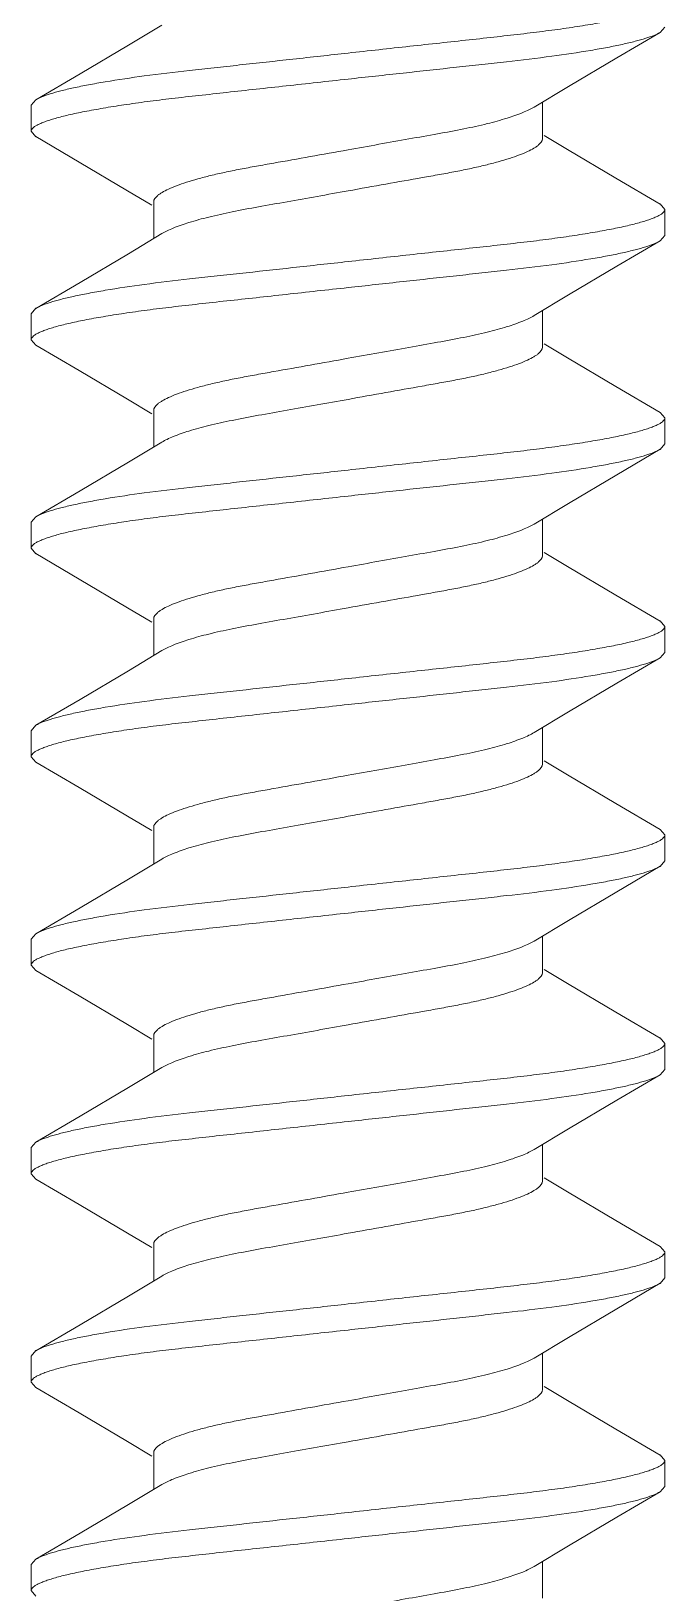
# Model space of a CAD drawing. Header units: inches. Extents: x 8 to 28, y 8.2 to 13.5.
# Drawn here: x 26.8236 to 27.0136, y 12.124 to 12.5922 of the extents above; entities that cross this region are included whole.
import ezdxf

# ---------------------------------------------------------------- set-up
doc = ezdxf.new("R2010")
doc.units = ezdxf.units.IN
doc.header["$MEASUREMENT"] = 0
doc.layers.get('0').update_dxf_attribs({"true_color": 0xc2ced6})
doc.layers.add('SHADE-BRACKET', color=7, linetype='Continuous', lineweight=30)
doc.layers.add('SHADE-BRACKET_SCREW', color=7, linetype='Continuous', lineweight=5)

# ---------------------------------------------------------------- blocks, each defined once
blk = doc.blocks.new('SCREW3-085603')
at = {"layer": 'SHADE-BRACKET_SCREW'}
for p, q in [((26.86279, 12.59398), (26.85274, 12.58796)), ((27.01358, 12.59342), (27.01215, 12.59178)), ((26.85274, 12.58796), (26.83823, 12.57936)), ((26.99917, 12.58419), (27.01215, 12.59182)), ((26.98467, 12.57559), (26.99917, 12.58419)), ((26.83823, 12.57936), (26.825, 12.57158)), ((26.97437, 12.56941), (26.98467, 12.57559)), ((26.82358, 12.56997), (26.825, 12.57161)), ((26.82358, 12.56217), (26.82358, 12.56997)), ((26.97686, 12.57091), (26.97686, 12.55992)), ((26.82358, 12.56217), (26.825, 12.56053)), ((26.825, 12.56057), (26.83798, 12.55294)), ((26.98442, 12.55671), (26.97744, 12.56089)), ((26.99893, 12.54811), (26.98442, 12.55671)), ((26.83798, 12.55294), (26.85249, 12.54434)), ((27.01215, 12.54033), (26.99893, 12.54811)), ((26.85249, 12.54434), (26.85972, 12.54)), ((26.8603, 12.54097), (26.8603, 12.52999)), ((27.01358, 12.53872), (27.01215, 12.54036)), ((27.01358, 12.53872), (27.01358, 12.53092)), ((26.86279, 12.53148), (26.85274, 12.52546)), ((26.99917, 12.52169), (27.01215, 12.52932)), ((27.01358, 12.53092), (27.01215, 12.52928)), ((26.85274, 12.52546), (26.83823, 12.51686)), ((26.98467, 12.51309), (26.99917, 12.52169)), ((26.83823, 12.51686), (26.825, 12.50908)), ((26.97437, 12.50691), (26.98467, 12.51309)), ((26.82358, 12.50747), (26.825, 12.50911)), ((26.97686, 12.50841), (26.97686, 12.49742)), ((26.82358, 12.49967), (26.82358, 12.50747)), ((26.82358, 12.49967), (26.825, 12.49803)), ((26.825, 12.49807), (26.83798, 12.49044)), ((26.98442, 12.49421), (26.97744, 12.49839)), ((26.99893, 12.48561), (26.98442, 12.49421)), ((26.83798, 12.49044), (26.85249, 12.48184)), ((27.01215, 12.47783), (26.99893, 12.48561)), ((26.85249, 12.48184), (26.85972, 12.4775)), ((26.8603, 12.47847), (26.8603, 12.46749)), ((27.01358, 12.47622), (27.01215, 12.47786)), ((27.01358, 12.47622), (27.01358, 12.46842)), ((26.86279, 12.46898), (26.85274, 12.46296)), ((26.99917, 12.45919), (27.01215, 12.46682)), ((27.01358, 12.46842), (27.01215, 12.46678)), ((26.85274, 12.46296), (26.83823, 12.45436)), ((26.98467, 12.45059), (26.99917, 12.45919)), ((26.83823, 12.45436), (26.825, 12.44658)), ((26.97437, 12.44441), (26.98467, 12.45059)), ((26.82358, 12.44497), (26.825, 12.44661)), ((26.82358, 12.43717), (26.82358, 12.44497)), ((26.97686, 12.44591), (26.97686, 12.43492)), ((26.82358, 12.43717), (26.825, 12.43553)), ((26.825, 12.43557), (26.83798, 12.42794)), ((26.98442, 12.43171), (26.97744, 12.43589)), ((26.99893, 12.42311), (26.98442, 12.43171)), ((26.83798, 12.42794), (26.85249, 12.41934)), ((26.85249, 12.41934), (26.85972, 12.415)), ((27.01215, 12.41533), (26.99893, 12.42311)), ((26.8603, 12.41597), (26.8603, 12.40499)), ((27.01358, 12.41372), (27.01215, 12.41536)), ((27.01358, 12.41372), (27.01358, 12.40592)), ((26.86279, 12.40648), (26.85274, 12.40046)), ((27.01358, 12.40592), (27.01215, 12.40428)), ((26.99917, 12.39669), (27.01215, 12.40432)), ((26.85274, 12.40046), (26.83823, 12.39186)), ((26.98467, 12.38809), (26.99917, 12.39669)), ((26.83823, 12.39186), (26.825, 12.38408)), ((26.97437, 12.38191), (26.98467, 12.38809)), ((26.82358, 12.38247), (26.825, 12.38411)), ((26.82358, 12.37467), (26.82358, 12.38247)), ((26.97686, 12.38341), (26.97686, 12.37242)), ((26.82358, 12.37467), (26.825, 12.37303)), ((26.825, 12.37307), (26.83798, 12.36544)), ((26.98442, 12.36921), (26.97744, 12.37339)), ((26.99893, 12.36061), (26.98442, 12.36921)), ((26.83798, 12.36544), (26.85249, 12.35684)), ((27.01215, 12.35283), (26.99893, 12.36061)), ((26.85249, 12.35684), (26.85972, 12.3525)), ((26.8603, 12.35347), (26.8603, 12.34249)), ((27.01358, 12.35122), (27.01215, 12.35286)), ((27.01358, 12.35122), (27.01358, 12.34342)), ((26.86279, 12.34398), (26.85274, 12.33796)), ((26.99917, 12.33419), (27.01215, 12.34182)), ((27.01358, 12.34342), (27.01215, 12.34178)), ((26.85274, 12.33796), (26.83823, 12.32936)), ((26.98467, 12.32559), (26.99917, 12.33419)), ((26.83823, 12.32936), (26.825, 12.32158)), ((26.82358, 12.31997), (26.825, 12.32161)), ((26.97437, 12.31941), (26.98467, 12.32559)), ((26.82358, 12.31217), (26.82358, 12.31997)), ((26.97686, 12.32091), (26.97686, 12.30992)), ((26.82358, 12.31217), (26.825, 12.31053)), ((26.825, 12.31057), (26.83798, 12.30294)), ((26.98442, 12.30671), (26.97744, 12.31089)), ((26.83798, 12.30294), (26.85249, 12.29434)), ((26.99893, 12.29811), (26.98442, 12.30671)), ((27.01215, 12.29033), (26.99893, 12.29811)), ((26.85249, 12.29434), (26.85972, 12.29)), ((26.8603, 12.29097), (26.8603, 12.27999)), ((27.01358, 12.28872), (27.01215, 12.29036)), ((27.01358, 12.28872), (27.01358, 12.28092)), ((26.86279, 12.28148), (26.85274, 12.27546)), ((26.99917, 12.27169), (27.01215, 12.27932)), ((27.01358, 12.28092), (27.01215, 12.27928)), ((26.85274, 12.27546), (26.83823, 12.26686)), ((26.98467, 12.26309), (26.99917, 12.27169)), ((26.83823, 12.26686), (26.825, 12.25908)), ((26.97437, 12.25691), (26.98467, 12.26309)), ((26.82358, 12.25747), (26.825, 12.25911)), ((26.82358, 12.24967), (26.82358, 12.25747)), ((26.97686, 12.25841), (26.97686, 12.24742)), ((26.82358, 12.24967), (26.825, 12.24803)), ((26.825, 12.24807), (26.83798, 12.24044)), ((26.98442, 12.24421), (26.97744, 12.24839)), ((26.99893, 12.23561), (26.98442, 12.24421)), ((26.83798, 12.24044), (26.85249, 12.23184)), ((27.01215, 12.22783), (26.99893, 12.23561)), ((26.85249, 12.23184), (26.85972, 12.2275)), ((26.8603, 12.22847), (26.8603, 12.21749)), ((27.01358, 12.22622), (27.01215, 12.22786)), ((27.01358, 12.22622), (27.01358, 12.21842)), ((26.86279, 12.21898), (26.85274, 12.21296)), ((27.01358, 12.21842), (27.01215, 12.21678)), ((26.99917, 12.20919), (27.01215, 12.21682)), ((26.85274, 12.21296), (26.83823, 12.20436)), ((26.98467, 12.20059), (26.99917, 12.20919)), ((26.83823, 12.20436), (26.825, 12.19658)), ((26.97437, 12.19441), (26.98467, 12.20059)), ((26.82358, 12.19497), (26.825, 12.19661)), ((26.82358, 12.18717), (26.82358, 12.19497)), ((26.97686, 12.19591), (26.97686, 12.18492)), ((26.82358, 12.18717), (26.825, 12.18553)), ((26.825, 12.18557), (26.83798, 12.17794)), ((26.98442, 12.18171), (26.97744, 12.18589)), ((26.99893, 12.17311), (26.98442, 12.18171)), ((26.83798, 12.17794), (26.85249, 12.16934)), ((27.01215, 12.16533), (26.99893, 12.17311)), ((26.85249, 12.16934), (26.85972, 12.165)), ((26.8603, 12.16597), (26.8603, 12.15499)), ((27.01358, 12.16372), (27.01215, 12.16536)), ((27.01358, 12.16372), (27.01358, 12.15592)), ((26.86279, 12.15648), (26.85274, 12.15046)), ((26.99917, 12.14669), (27.01215, 12.15432)), ((27.01358, 12.15592), (27.01215, 12.15428)), ((26.85274, 12.15046), (26.83823, 12.14186)), ((26.98467, 12.13809), (26.99917, 12.14669)), ((26.83823, 12.14186), (26.825, 12.13408)), ((26.82358, 12.13247), (26.825, 12.13411)), ((26.97437, 12.13191), (26.98467, 12.13809)), ((26.82358, 12.12467), (26.82358, 12.13247)), ((26.97686, 12.13341), (26.97686, 12.12242)), ((26.82358, 12.12467), (26.825, 12.12303))]:
    blk.add_line(p, q, dxfattribs=at)
for points, knots in [([(26.91858, 12.5856), (26.92475, 12.58628), (26.93394, 12.58729), (26.94606, 12.58861), (26.95481, 12.58956), (26.96322, 12.59048), (26.97119, 12.59138), (26.97866, 12.5923), (26.98555, 12.59326), (26.99179, 12.59426), (26.99733, 12.59526), (27.00211, 12.59627), (27.00559, 12.59714), (27.00796, 12.59785), (27.00942, 12.59834), (27.01067, 12.59883), (27.0117, 12.59932), (27.01251, 12.59979), (27.0131, 12.60026), (27.01348, 12.60072), (27.01358, 12.60107), (27.01358, 12.60122)], [0, 0, 0, 0, 0.191926, 0.285647, 0.376594, 0.463938, 0.546872, 0.624622, 0.69646, 0.761742, 0.819858, 0.870312, 0.912669, 0.930712, 0.946635, 0.960426, 0.972091, 0.981675, 0.989299, 0.995219, 1, 1, 1, 1]), ([(27.01215, 12.59179), (27.01158, 12.59145), (27.01017, 12.5908), (27.00768, 12.58994), (27.00451, 12.58905), (27.0007, 12.58816), (26.99625, 12.58726), (26.9892, 12.58601), (26.97909, 12.58451), (26.96819, 12.58324), (26.95865, 12.58219), (26.94831, 12.58105), (26.93491, 12.57959), (26.92408, 12.5784), (26.91858, 12.5778)], [0, 0, 0, 0, 0.020948, 0.048787, 0.083488, 0.124911, 0.172786, 0.226791, 0.351632, 0.495834, 0.573894, 0.655173, 0.824996, 1, 1, 1, 1]), ([(26.825, 12.57161), (26.82557, 12.57195), (26.82698, 12.57259), (26.82948, 12.57346), (26.83264, 12.57434), (26.83646, 12.57524), (26.8409, 12.57613), (26.84796, 12.57739), (26.85807, 12.57888), (26.86897, 12.58016), (26.87851, 12.5812), (26.88885, 12.58234), (26.90224, 12.5838), (26.91308, 12.58499), (26.91858, 12.5856)], [0, 0, 0, 0, 0.020948, 0.048787, 0.083489, 0.124912, 0.172787, 0.226792, 0.351633, 0.495836, 0.573896, 0.655173, 0.824996, 1, 1, 1, 1]), ([(26.91858, 12.5778), (26.9124, 12.57712), (26.90321, 12.57611), (26.8911, 12.57479), (26.88234, 12.57383), (26.87394, 12.5729), (26.86596, 12.57201), (26.85849, 12.5711), (26.8516, 12.57013), (26.84536, 12.56914), (26.83983, 12.56813), (26.83505, 12.56713), (26.83156, 12.56626), (26.8292, 12.56555), (26.82773, 12.56505), (26.82649, 12.56456), (26.82546, 12.56408), (26.82465, 12.56361), (26.82406, 12.56314), (26.82368, 12.56267), (26.82358, 12.56233), (26.82358, 12.56217)], [0, 0, 0, 0, 0.191926, 0.285649, 0.376598, 0.463942, 0.546875, 0.624623, 0.696462, 0.761746, 0.819863, 0.870316, 0.912672, 0.930715, 0.946638, 0.960429, 0.972093, 0.981677, 0.9893, 0.99522, 1, 1, 1, 1]), ([(26.91858, 12.5566), (26.92166, 12.55715), (26.92776, 12.55824), (26.93671, 12.55984), (26.94522, 12.56136), (26.95307, 12.56278), (26.96002, 12.56432), (26.96592, 12.56592), (26.97009, 12.56734), (26.97276, 12.56851), (26.97388, 12.5691), (26.97437, 12.56939)], [0, 0, 0, 0, 0.163751, 0.323578, 0.475301, 0.615268, 0.740207, 0.847348, 0.934421, 0.969943, 1, 1, 1, 1]), ([(26.97686, 12.55992), (26.97686, 12.5592), (26.97609, 12.55831), (26.97509, 12.55754), (26.97399, 12.55684), (26.97229, 12.55598), (26.96984, 12.55497), (26.96691, 12.55397), (26.96351, 12.55296), (26.95968, 12.55197), (26.95545, 12.551), (26.95086, 12.55008), (26.94596, 12.54918), (26.93895, 12.54793), (26.92979, 12.54631), (26.92236, 12.54498), (26.91858, 12.5443)], [0, 0, 0, 0, 0.035498, 0.048473, 0.063325, 0.098788, 0.141982, 0.192728, 0.250682, 0.315413, 0.386372, 0.462975, 0.54456, 0.630399, 0.811708, 1, 1, 1, 1]), ([(26.8603, 12.54097), (26.8603, 12.5417), (26.86106, 12.54258), (26.86207, 12.54335), (26.86316, 12.54406), (26.86487, 12.54492), (26.86732, 12.54592), (26.87025, 12.54693), (26.87365, 12.54793), (26.87748, 12.54893), (26.8817, 12.54989), (26.88629, 12.55081), (26.89119, 12.55171), (26.89821, 12.55296), (26.90736, 12.55459), (26.91479, 12.55592), (26.91858, 12.5566)], [0, 0, 0, 0, 0.0355, 0.048476, 0.063327, 0.09879, 0.141984, 0.19273, 0.250683, 0.315414, 0.386374, 0.462977, 0.544561, 0.6304, 0.811708, 1, 1, 1, 1]), ([(26.86279, 12.53149), (26.86328, 12.53179), (26.86439, 12.53237), (26.86707, 12.53355), (26.87124, 12.53498), (26.87713, 12.53657), (26.88409, 12.5381), (26.89193, 12.53956), (26.90044, 12.54106), (26.9094, 12.54265), (26.91549, 12.54374), (26.91858, 12.5443)], [0, 0, 0, 0, 0.030085, 0.065638, 0.152728, 0.259843, 0.384768, 0.524736, 0.676447, 0.836264, 1, 1, 1, 1]), ([(26.91858, 12.5231), (26.92475, 12.52378), (26.93394, 12.52479), (26.94606, 12.52611), (26.95481, 12.52706), (26.96322, 12.52798), (26.97119, 12.52888), (26.97866, 12.5298), (26.98555, 12.53076), (26.99179, 12.53176), (26.99733, 12.53276), (27.00211, 12.53377), (27.00559, 12.53464), (27.00796, 12.53535), (27.00942, 12.53584), (27.01067, 12.53633), (27.0117, 12.53682), (27.01251, 12.53729), (27.0131, 12.53776), (27.01348, 12.53822), (27.01358, 12.53857), (27.01358, 12.53872)], [0, 0, 0, 0, 0.191926, 0.285647, 0.376594, 0.463938, 0.546872, 0.624622, 0.69646, 0.761742, 0.819858, 0.870312, 0.912669, 0.930712, 0.946635, 0.960426, 0.972091, 0.981675, 0.989299, 0.995219, 1, 1, 1, 1]), ([(27.01215, 12.52929), (27.01158, 12.52895), (27.01017, 12.5283), (27.00768, 12.52744), (27.00451, 12.52655), (27.0007, 12.52566), (26.99625, 12.52476), (26.9892, 12.52351), (26.97909, 12.52201), (26.96819, 12.52074), (26.95865, 12.51969), (26.94831, 12.51855), (26.93491, 12.51709), (26.92408, 12.5159), (26.91858, 12.5153)], [0, 0, 0, 0, 0.020948, 0.048787, 0.083488, 0.124911, 0.172786, 0.226791, 0.351632, 0.495834, 0.573894, 0.655173, 0.824996, 1, 1, 1, 1]), ([(26.825, 12.50911), (26.82557, 12.50945), (26.82698, 12.51009), (26.82948, 12.51096), (26.83264, 12.51184), (26.83646, 12.51274), (26.8409, 12.51363), (26.84796, 12.51489), (26.85807, 12.51638), (26.86897, 12.51766), (26.87851, 12.5187), (26.88885, 12.51984), (26.90224, 12.5213), (26.91308, 12.52249), (26.91858, 12.5231)], [0, 0, 0, 0, 0.020948, 0.048787, 0.083489, 0.124912, 0.172787, 0.226792, 0.351633, 0.495836, 0.573896, 0.655173, 0.824996, 1, 1, 1, 1]), ([(26.91858, 12.5153), (26.9124, 12.51462), (26.90321, 12.51361), (26.8911, 12.51229), (26.88234, 12.51133), (26.87394, 12.5104), (26.86596, 12.50951), (26.85849, 12.5086), (26.8516, 12.50763), (26.84536, 12.50664), (26.83983, 12.50563), (26.83505, 12.50463), (26.83156, 12.50376), (26.8292, 12.50305), (26.82773, 12.50255), (26.82649, 12.50206), (26.82546, 12.50158), (26.82465, 12.50111), (26.82406, 12.50064), (26.82368, 12.50017), (26.82358, 12.49983), (26.82358, 12.49967)], [0, 0, 0, 0, 0.191926, 0.285649, 0.376598, 0.463942, 0.546875, 0.624623, 0.696462, 0.761746, 0.819863, 0.870316, 0.912672, 0.930715, 0.946638, 0.960429, 0.972093, 0.981677, 0.9893, 0.99522, 1, 1, 1, 1]), ([(26.91858, 12.4941), (26.92166, 12.49465), (26.92776, 12.49574), (26.93671, 12.49734), (26.94522, 12.49886), (26.95307, 12.50028), (26.96002, 12.50182), (26.96592, 12.50342), (26.97009, 12.50484), (26.97276, 12.50601), (26.97388, 12.5066), (26.97437, 12.50689)], [0, 0, 0, 0, 0.163751, 0.323578, 0.475301, 0.615268, 0.740207, 0.847348, 0.934421, 0.969943, 1, 1, 1, 1]), ([(26.97686, 12.49742), (26.97686, 12.4967), (26.97609, 12.49581), (26.97509, 12.49504), (26.97399, 12.49434), (26.97229, 12.49348), (26.96984, 12.49247), (26.96691, 12.49147), (26.96351, 12.49046), (26.95968, 12.48947), (26.95545, 12.4885), (26.95086, 12.48758), (26.94596, 12.48668), (26.93895, 12.48543), (26.92979, 12.48381), (26.92236, 12.48248), (26.91858, 12.4818)], [0, 0, 0, 0, 0.035498, 0.048473, 0.063325, 0.098788, 0.141982, 0.192728, 0.250682, 0.315413, 0.386372, 0.462975, 0.54456, 0.630399, 0.811708, 1, 1, 1, 1]), ([(26.8603, 12.47847), (26.8603, 12.4792), (26.86106, 12.48008), (26.86207, 12.48085), (26.86316, 12.48156), (26.86487, 12.48242), (26.86732, 12.48342), (26.87025, 12.48443), (26.87365, 12.48543), (26.87748, 12.48643), (26.8817, 12.48739), (26.88629, 12.48831), (26.89119, 12.48921), (26.89821, 12.49046), (26.90736, 12.49209), (26.91479, 12.49342), (26.91858, 12.4941)], [0, 0, 0, 0, 0.0355, 0.048476, 0.063327, 0.09879, 0.141984, 0.19273, 0.250683, 0.315414, 0.386374, 0.462977, 0.544561, 0.6304, 0.811708, 1, 1, 1, 1]), ([(26.86279, 12.46899), (26.86328, 12.46929), (26.86439, 12.46987), (26.86707, 12.47105), (26.87124, 12.47248), (26.87713, 12.47407), (26.88409, 12.4756), (26.89193, 12.47706), (26.90044, 12.47856), (26.9094, 12.48015), (26.91549, 12.48124), (26.91858, 12.4818)], [0, 0, 0, 0, 0.030085, 0.065638, 0.152728, 0.259843, 0.384768, 0.524736, 0.676447, 0.836264, 1, 1, 1, 1]), ([(26.91858, 12.4606), (26.92475, 12.46128), (26.93394, 12.46229), (26.94606, 12.46361), (26.95481, 12.46456), (26.96322, 12.46548), (26.97119, 12.46638), (26.97866, 12.4673), (26.98555, 12.46826), (26.99179, 12.46926), (26.99733, 12.47026), (27.00211, 12.47127), (27.00559, 12.47214), (27.00796, 12.47285), (27.00942, 12.47334), (27.01067, 12.47383), (27.0117, 12.47432), (27.01251, 12.47479), (27.0131, 12.47526), (27.01348, 12.47572), (27.01358, 12.47607), (27.01358, 12.47622)], [0, 0, 0, 0, 0.191926, 0.285647, 0.376594, 0.463938, 0.546872, 0.624622, 0.69646, 0.761742, 0.819858, 0.870312, 0.912669, 0.930712, 0.946635, 0.960426, 0.972091, 0.981675, 0.989299, 0.995219, 1, 1, 1, 1]), ([(27.01215, 12.46679), (27.01158, 12.46645), (27.01017, 12.4658), (27.00768, 12.46494), (27.00451, 12.46405), (27.0007, 12.46316), (26.99625, 12.46226), (26.9892, 12.46101), (26.97909, 12.45951), (26.96819, 12.45824), (26.95865, 12.45719), (26.94831, 12.45605), (26.93491, 12.45459), (26.92408, 12.4534), (26.91858, 12.4528)], [0, 0, 0, 0, 0.020948, 0.048787, 0.083488, 0.124911, 0.172786, 0.226791, 0.351632, 0.495834, 0.573894, 0.655173, 0.824996, 1, 1, 1, 1]), ([(26.825, 12.44661), (26.82557, 12.44695), (26.82698, 12.44759), (26.82948, 12.44846), (26.83264, 12.44934), (26.83646, 12.45024), (26.8409, 12.45113), (26.84796, 12.45239), (26.85807, 12.45388), (26.86897, 12.45516), (26.87851, 12.4562), (26.88885, 12.45734), (26.90224, 12.4588), (26.91308, 12.45999), (26.91858, 12.4606)], [0, 0, 0, 0, 0.020948, 0.048787, 0.083489, 0.124912, 0.172787, 0.226792, 0.351633, 0.495836, 0.573896, 0.655173, 0.824996, 1, 1, 1, 1]), ([(26.91858, 12.4528), (26.9124, 12.45212), (26.90321, 12.45111), (26.8911, 12.44979), (26.88234, 12.44883), (26.87394, 12.4479), (26.86596, 12.44701), (26.85849, 12.4461), (26.8516, 12.44513), (26.84536, 12.44414), (26.83983, 12.44313), (26.83505, 12.44213), (26.83156, 12.44126), (26.8292, 12.44055), (26.82773, 12.44005), (26.82649, 12.43956), (26.82546, 12.43908), (26.82465, 12.43861), (26.82406, 12.43814), (26.82368, 12.43767), (26.82358, 12.43733), (26.82358, 12.43717)], [0, 0, 0, 0, 0.191926, 0.285649, 0.376598, 0.463942, 0.546875, 0.624623, 0.696462, 0.761746, 0.819863, 0.870316, 0.912672, 0.930715, 0.946638, 0.960429, 0.972093, 0.981677, 0.9893, 0.99522, 1, 1, 1, 1]), ([(26.91858, 12.4316), (26.92166, 12.43215), (26.92776, 12.43324), (26.93671, 12.43484), (26.94522, 12.43636), (26.95307, 12.43778), (26.96002, 12.43932), (26.96592, 12.44092), (26.97009, 12.44234), (26.97276, 12.44351), (26.97388, 12.4441), (26.97437, 12.44439)], [0, 0, 0, 0, 0.163751, 0.323578, 0.475301, 0.615268, 0.740207, 0.847348, 0.934421, 0.969943, 1, 1, 1, 1]), ([(26.97686, 12.43492), (26.97686, 12.4342), (26.97609, 12.43331), (26.97509, 12.43254), (26.97399, 12.43184), (26.97229, 12.43098), (26.96984, 12.42997), (26.96691, 12.42897), (26.96351, 12.42796), (26.95968, 12.42697), (26.95545, 12.426), (26.95086, 12.42508), (26.94596, 12.42418), (26.93895, 12.42293), (26.92979, 12.42131), (26.92236, 12.41998), (26.91858, 12.4193)], [0, 0, 0, 0, 0.035498, 0.048473, 0.063325, 0.098788, 0.141982, 0.192728, 0.250682, 0.315413, 0.386372, 0.462975, 0.54456, 0.630399, 0.811708, 1, 1, 1, 1]), ([(26.8603, 12.41597), (26.8603, 12.4167), (26.86106, 12.41758), (26.86207, 12.41835), (26.86316, 12.41906), (26.86487, 12.41992), (26.86732, 12.42092), (26.87025, 12.42193), (26.87365, 12.42293), (26.87748, 12.42393), (26.8817, 12.42489), (26.88629, 12.42581), (26.89119, 12.42671), (26.89821, 12.42796), (26.90736, 12.42959), (26.91479, 12.43092), (26.91858, 12.4316)], [0, 0, 0, 0, 0.0355, 0.048476, 0.063327, 0.09879, 0.141984, 0.19273, 0.250683, 0.315414, 0.386374, 0.462977, 0.544561, 0.6304, 0.811708, 1, 1, 1, 1]), ([(26.86279, 12.40649), (26.86328, 12.40679), (26.86439, 12.40737), (26.86707, 12.40855), (26.87124, 12.40998), (26.87713, 12.41157), (26.88409, 12.4131), (26.89193, 12.41456), (26.90044, 12.41606), (26.9094, 12.41765), (26.91549, 12.41874), (26.91858, 12.4193)], [0, 0, 0, 0, 0.030085, 0.065638, 0.152728, 0.259843, 0.384768, 0.524736, 0.676447, 0.836264, 1, 1, 1, 1]), ([(26.91858, 12.3981), (26.92475, 12.39878), (26.93394, 12.39979), (26.94606, 12.40111), (26.95481, 12.40206), (26.96322, 12.40298), (26.97119, 12.40388), (26.97866, 12.4048), (26.98555, 12.40576), (26.99179, 12.40676), (26.99733, 12.40776), (27.00211, 12.40877), (27.00559, 12.40964), (27.00796, 12.41035), (27.00942, 12.41084), (27.01067, 12.41133), (27.0117, 12.41182), (27.01251, 12.41229), (27.0131, 12.41276), (27.01348, 12.41322), (27.01358, 12.41357), (27.01358, 12.41372)], [0, 0, 0, 0, 0.191926, 0.285647, 0.376594, 0.463938, 0.546872, 0.624622, 0.69646, 0.761742, 0.819858, 0.870312, 0.912669, 0.930712, 0.946635, 0.960426, 0.972091, 0.981675, 0.989299, 0.995219, 1, 1, 1, 1]), ([(27.01215, 12.40429), (27.01158, 12.40395), (27.01017, 12.4033), (27.00768, 12.40244), (27.00451, 12.40155), (27.0007, 12.40066), (26.99625, 12.39976), (26.9892, 12.39851), (26.97909, 12.39701), (26.96819, 12.39574), (26.95865, 12.39469), (26.94831, 12.39355), (26.93491, 12.39209), (26.92408, 12.3909), (26.91858, 12.3903)], [0, 0, 0, 0, 0.020948, 0.048787, 0.083488, 0.124911, 0.172786, 0.226791, 0.351632, 0.495834, 0.573894, 0.655173, 0.824996, 1, 1, 1, 1]), ([(26.825, 12.38411), (26.82557, 12.38445), (26.82698, 12.38509), (26.82948, 12.38596), (26.83264, 12.38684), (26.83646, 12.38774), (26.8409, 12.38863), (26.84796, 12.38989), (26.85807, 12.39138), (26.86897, 12.39266), (26.87851, 12.3937), (26.88885, 12.39484), (26.90224, 12.3963), (26.91308, 12.39749), (26.91858, 12.3981)], [0, 0, 0, 0, 0.020948, 0.048787, 0.083489, 0.124912, 0.172787, 0.226792, 0.351633, 0.495836, 0.573896, 0.655173, 0.824996, 1, 1, 1, 1]), ([(26.91858, 12.3903), (26.9124, 12.38962), (26.90321, 12.38861), (26.8911, 12.38729), (26.88234, 12.38633), (26.87394, 12.3854), (26.86596, 12.38451), (26.85849, 12.3836), (26.8516, 12.38263), (26.84536, 12.38164), (26.83983, 12.38063), (26.83505, 12.37963), (26.83156, 12.37876), (26.8292, 12.37805), (26.82773, 12.37755), (26.82649, 12.37706), (26.82546, 12.37658), (26.82465, 12.37611), (26.82406, 12.37564), (26.82368, 12.37517), (26.82358, 12.37483), (26.82358, 12.37467)], [0, 0, 0, 0, 0.191926, 0.285649, 0.376598, 0.463942, 0.546875, 0.624623, 0.696462, 0.761746, 0.819863, 0.870316, 0.912672, 0.930715, 0.946638, 0.960429, 0.972093, 0.981677, 0.9893, 0.99522, 1, 1, 1, 1]), ([(26.91858, 12.3691), (26.92166, 12.36965), (26.92776, 12.37074), (26.93671, 12.37234), (26.94522, 12.37386), (26.95307, 12.37528), (26.96002, 12.37682), (26.96592, 12.37842), (26.97009, 12.37984), (26.97276, 12.38101), (26.97388, 12.3816), (26.97437, 12.38189)], [0, 0, 0, 0, 0.163751, 0.323578, 0.475301, 0.615268, 0.740207, 0.847348, 0.934421, 0.969943, 1, 1, 1, 1]), ([(26.8603, 12.35347), (26.8603, 12.3542), (26.86106, 12.35508), (26.86207, 12.35585), (26.86316, 12.35656), (26.86487, 12.35742), (26.86732, 12.35842), (26.87025, 12.35943), (26.87365, 12.36043), (26.87748, 12.36143), (26.8817, 12.36239), (26.88629, 12.36331), (26.89119, 12.36421), (26.89821, 12.36546), (26.90736, 12.36709), (26.91479, 12.36842), (26.91858, 12.3691)], [0, 0, 0, 0, 0.0355, 0.048476, 0.063327, 0.09879, 0.141984, 0.19273, 0.250683, 0.315414, 0.386374, 0.462977, 0.544561, 0.6304, 0.811708, 1, 1, 1, 1]), ([(26.97686, 12.37242), (26.97686, 12.3717), (26.97609, 12.37081), (26.97509, 12.37004), (26.97399, 12.36934), (26.97229, 12.36848), (26.96984, 12.36747), (26.96691, 12.36647), (26.96351, 12.36546), (26.95968, 12.36447), (26.95545, 12.3635), (26.95086, 12.36258), (26.94596, 12.36168), (26.93895, 12.36043), (26.92979, 12.35881), (26.92236, 12.35748), (26.91858, 12.3568)], [0, 0, 0, 0, 0.035498, 0.048473, 0.063325, 0.098788, 0.141982, 0.192728, 0.250682, 0.315413, 0.386372, 0.462975, 0.54456, 0.630399, 0.811708, 1, 1, 1, 1]), ([(26.86279, 12.34399), (26.86328, 12.34429), (26.86439, 12.34487), (26.86707, 12.34605), (26.87124, 12.34748), (26.87713, 12.34907), (26.88409, 12.3506), (26.89193, 12.35206), (26.90044, 12.35356), (26.9094, 12.35515), (26.91549, 12.35624), (26.91858, 12.3568)], [0, 0, 0, 0, 0.030085, 0.065638, 0.152728, 0.259843, 0.384768, 0.524736, 0.676447, 0.836264, 1, 1, 1, 1]), ([(26.91858, 12.3356), (26.92475, 12.33628), (26.93394, 12.33729), (26.94606, 12.33861), (26.95481, 12.33956), (26.96322, 12.34048), (26.97119, 12.34138), (26.97866, 12.3423), (26.98555, 12.34326), (26.99179, 12.34426), (26.99733, 12.34526), (27.00211, 12.34627), (27.00559, 12.34714), (27.00796, 12.34785), (27.00942, 12.34834), (27.01067, 12.34883), (27.0117, 12.34932), (27.01251, 12.34979), (27.0131, 12.35026), (27.01348, 12.35072), (27.01358, 12.35107), (27.01358, 12.35122)], [0, 0, 0, 0, 0.191926, 0.285647, 0.376594, 0.463938, 0.546872, 0.624622, 0.69646, 0.761742, 0.819858, 0.870312, 0.912669, 0.930712, 0.946635, 0.960426, 0.972091, 0.981675, 0.989299, 0.995219, 1, 1, 1, 1]), ([(27.01215, 12.34179), (27.01158, 12.34145), (27.01017, 12.3408), (27.00768, 12.33994), (27.00451, 12.33905), (27.0007, 12.33816), (26.99625, 12.33726), (26.9892, 12.33601), (26.97909, 12.33451), (26.96819, 12.33324), (26.95865, 12.33219), (26.94831, 12.33105), (26.93491, 12.32959), (26.92408, 12.3284), (26.91858, 12.3278)], [0, 0, 0, 0, 0.020948, 0.048787, 0.083488, 0.124911, 0.172786, 0.226791, 0.351632, 0.495834, 0.573894, 0.655173, 0.824996, 1, 1, 1, 1]), ([(26.825, 12.32161), (26.82557, 12.32195), (26.82698, 12.32259), (26.82948, 12.32346), (26.83264, 12.32434), (26.83646, 12.32524), (26.8409, 12.32613), (26.84796, 12.32739), (26.85807, 12.32888), (26.86897, 12.33016), (26.87851, 12.3312), (26.88885, 12.33234), (26.90224, 12.3338), (26.91308, 12.33499), (26.91858, 12.3356)], [0, 0, 0, 0, 0.020948, 0.048787, 0.083489, 0.124912, 0.172787, 0.226792, 0.351633, 0.495836, 0.573896, 0.655173, 0.824996, 1, 1, 1, 1]), ([(26.91858, 12.3278), (26.9124, 12.32712), (26.90321, 12.32611), (26.8911, 12.32479), (26.88234, 12.32383), (26.87394, 12.3229), (26.86596, 12.32201), (26.85849, 12.3211), (26.8516, 12.32013), (26.84536, 12.31914), (26.83983, 12.31813), (26.83505, 12.31713), (26.83156, 12.31626), (26.8292, 12.31555), (26.82773, 12.31505), (26.82649, 12.31456), (26.82546, 12.31408), (26.82465, 12.31361), (26.82406, 12.31314), (26.82368, 12.31267), (26.82358, 12.31233), (26.82358, 12.31217)], [0, 0, 0, 0, 0.191926, 0.285649, 0.376598, 0.463942, 0.546875, 0.624623, 0.696462, 0.761746, 0.819863, 0.870316, 0.912672, 0.930715, 0.946638, 0.960429, 0.972093, 0.981677, 0.9893, 0.99522, 1, 1, 1, 1]), ([(26.91858, 12.3066), (26.92166, 12.30715), (26.92776, 12.30824), (26.93671, 12.30984), (26.94522, 12.31136), (26.95307, 12.31278), (26.96002, 12.31432), (26.96592, 12.31592), (26.97009, 12.31734), (26.97276, 12.31851), (26.97388, 12.3191), (26.97437, 12.31939)], [0, 0, 0, 0, 0.163751, 0.323578, 0.475301, 0.615268, 0.740207, 0.847348, 0.934421, 0.969943, 1, 1, 1, 1]), ([(26.97686, 12.30992), (26.97686, 12.3092), (26.97609, 12.30831), (26.97509, 12.30754), (26.97399, 12.30684), (26.97229, 12.30598), (26.96984, 12.30497), (26.96691, 12.30397), (26.96351, 12.30296), (26.95968, 12.30197), (26.95545, 12.301), (26.95086, 12.30008), (26.94596, 12.29918), (26.93895, 12.29793), (26.92979, 12.29631), (26.92236, 12.29498), (26.91858, 12.2943)], [0, 0, 0, 0, 0.035498, 0.048473, 0.063325, 0.098788, 0.141982, 0.192728, 0.250682, 0.315413, 0.386372, 0.462975, 0.54456, 0.630399, 0.811708, 1, 1, 1, 1]), ([(26.8603, 12.29097), (26.8603, 12.2917), (26.86106, 12.29258), (26.86207, 12.29335), (26.86316, 12.29406), (26.86487, 12.29492), (26.86732, 12.29592), (26.87025, 12.29693), (26.87365, 12.29793), (26.87748, 12.29893), (26.8817, 12.29989), (26.88629, 12.30081), (26.89119, 12.30171), (26.89821, 12.30296), (26.90736, 12.30459), (26.91479, 12.30592), (26.91858, 12.3066)], [0, 0, 0, 0, 0.0355, 0.048476, 0.063327, 0.09879, 0.141984, 0.19273, 0.250683, 0.315414, 0.386374, 0.462977, 0.544561, 0.6304, 0.811708, 1, 1, 1, 1]), ([(26.86279, 12.28149), (26.86328, 12.28179), (26.86439, 12.28237), (26.86707, 12.28355), (26.87124, 12.28498), (26.87713, 12.28657), (26.88409, 12.2881), (26.89193, 12.28956), (26.90044, 12.29106), (26.9094, 12.29265), (26.91549, 12.29374), (26.91858, 12.2943)], [0, 0, 0, 0, 0.030085, 0.065638, 0.152728, 0.259843, 0.384768, 0.524736, 0.676447, 0.836264, 1, 1, 1, 1]), ([(26.91858, 12.2731), (26.92475, 12.27378), (26.93394, 12.27479), (26.94606, 12.27611), (26.95481, 12.27706), (26.96322, 12.27798), (26.97119, 12.27888), (26.97866, 12.2798), (26.98555, 12.28076), (26.99179, 12.28176), (26.99733, 12.28276), (27.00211, 12.28377), (27.00559, 12.28464), (27.00796, 12.28535), (27.00942, 12.28584), (27.01067, 12.28633), (27.0117, 12.28682), (27.01251, 12.28729), (27.0131, 12.28776), (27.01348, 12.28822), (27.01358, 12.28857), (27.01358, 12.28872)], [0, 0, 0, 0, 0.191926, 0.285647, 0.376594, 0.463938, 0.546872, 0.624622, 0.69646, 0.761742, 0.819858, 0.870312, 0.912669, 0.930712, 0.946635, 0.960426, 0.972091, 0.981675, 0.989299, 0.995219, 1, 1, 1, 1]), ([(27.01215, 12.27929), (27.01158, 12.27895), (27.01017, 12.2783), (27.00768, 12.27744), (27.00451, 12.27655), (27.0007, 12.27566), (26.99625, 12.27476), (26.9892, 12.27351), (26.97909, 12.27201), (26.96819, 12.27074), (26.95865, 12.26969), (26.94831, 12.26855), (26.93491, 12.26709), (26.92408, 12.2659), (26.91858, 12.2653)], [0, 0, 0, 0, 0.020948, 0.048787, 0.083488, 0.124911, 0.172786, 0.226791, 0.351632, 0.495834, 0.573894, 0.655173, 0.824996, 1, 1, 1, 1]), ([(26.825, 12.25911), (26.82557, 12.25945), (26.82698, 12.26009), (26.82948, 12.26096), (26.83264, 12.26184), (26.83646, 12.26274), (26.8409, 12.26363), (26.84796, 12.26489), (26.85807, 12.26638), (26.86897, 12.26766), (26.87851, 12.2687), (26.88885, 12.26984), (26.90224, 12.2713), (26.91308, 12.27249), (26.91858, 12.2731)], [0, 0, 0, 0, 0.020948, 0.048787, 0.083489, 0.124912, 0.172787, 0.226792, 0.351633, 0.495836, 0.573896, 0.655173, 0.824996, 1, 1, 1, 1]), ([(26.91858, 12.2653), (26.9124, 12.26462), (26.90321, 12.26361), (26.8911, 12.26229), (26.88234, 12.26133), (26.87394, 12.2604), (26.86596, 12.25951), (26.85849, 12.2586), (26.8516, 12.25763), (26.84536, 12.25664), (26.83983, 12.25563), (26.83505, 12.25463), (26.83156, 12.25376), (26.8292, 12.25305), (26.82773, 12.25255), (26.82649, 12.25206), (26.82546, 12.25158), (26.82465, 12.25111), (26.82406, 12.25064), (26.82368, 12.25017), (26.82358, 12.24983), (26.82358, 12.24967)], [0, 0, 0, 0, 0.191926, 0.285649, 0.376598, 0.463942, 0.546875, 0.624623, 0.696462, 0.761746, 0.819863, 0.870316, 0.912672, 0.930715, 0.946638, 0.960429, 0.972093, 0.981677, 0.9893, 0.99522, 1, 1, 1, 1]), ([(26.91858, 12.2441), (26.92166, 12.24465), (26.92776, 12.24574), (26.93671, 12.24734), (26.94522, 12.24886), (26.95307, 12.25028), (26.96002, 12.25182), (26.96592, 12.25342), (26.97009, 12.25484), (26.97276, 12.25601), (26.97388, 12.2566), (26.97437, 12.25689)], [0, 0, 0, 0, 0.163751, 0.323578, 0.475301, 0.615268, 0.740207, 0.847348, 0.934421, 0.969943, 1, 1, 1, 1]), ([(26.97686, 12.24742), (26.97686, 12.2467), (26.97609, 12.24581), (26.97509, 12.24504), (26.97399, 12.24434), (26.97229, 12.24348), (26.96984, 12.24247), (26.96691, 12.24147), (26.96351, 12.24046), (26.95968, 12.23947), (26.95545, 12.2385), (26.95086, 12.23758), (26.94596, 12.23668), (26.93895, 12.23543), (26.92979, 12.23381), (26.92236, 12.23248), (26.91858, 12.2318)], [0, 0, 0, 0, 0.035498, 0.048473, 0.063325, 0.098788, 0.141982, 0.192728, 0.250682, 0.315413, 0.386372, 0.462975, 0.54456, 0.630399, 0.811708, 1, 1, 1, 1]), ([(26.8603, 12.22847), (26.8603, 12.2292), (26.86106, 12.23008), (26.86207, 12.23085), (26.86316, 12.23156), (26.86487, 12.23242), (26.86732, 12.23342), (26.87025, 12.23443), (26.87365, 12.23543), (26.87748, 12.23643), (26.8817, 12.23739), (26.88629, 12.23831), (26.89119, 12.23921), (26.89821, 12.24046), (26.90736, 12.24209), (26.91479, 12.24342), (26.91858, 12.2441)], [0, 0, 0, 0, 0.0355, 0.048476, 0.063327, 0.09879, 0.141984, 0.19273, 0.250683, 0.315414, 0.386374, 0.462977, 0.544561, 0.6304, 0.811708, 1, 1, 1, 1]), ([(26.86279, 12.21899), (26.86328, 12.21929), (26.86439, 12.21987), (26.86707, 12.22105), (26.87124, 12.22248), (26.87713, 12.22407), (26.88409, 12.2256), (26.89193, 12.22706), (26.90044, 12.22856), (26.9094, 12.23015), (26.91549, 12.23124), (26.91858, 12.2318)], [0, 0, 0, 0, 0.030085, 0.065638, 0.152728, 0.259843, 0.384768, 0.524736, 0.676447, 0.836264, 1, 1, 1, 1]), ([(26.91858, 12.2106), (26.92475, 12.21128), (26.93394, 12.21229), (26.94606, 12.21361), (26.95481, 12.21456), (26.96322, 12.21548), (26.97119, 12.21638), (26.97866, 12.2173), (26.98555, 12.21826), (26.99179, 12.21926), (26.99733, 12.22026), (27.00211, 12.22127), (27.00559, 12.22214), (27.00796, 12.22285), (27.00942, 12.22334), (27.01067, 12.22383), (27.0117, 12.22432), (27.01251, 12.22479), (27.0131, 12.22526), (27.01348, 12.22572), (27.01358, 12.22607), (27.01358, 12.22622)], [0, 0, 0, 0, 0.191926, 0.285647, 0.376594, 0.463938, 0.546872, 0.624622, 0.69646, 0.761742, 0.819858, 0.870312, 0.912669, 0.930712, 0.946635, 0.960426, 0.972091, 0.981675, 0.989299, 0.995219, 1, 1, 1, 1]), ([(27.01215, 12.21679), (27.01158, 12.21645), (27.01017, 12.2158), (27.00768, 12.21494), (27.00451, 12.21405), (27.0007, 12.21316), (26.99625, 12.21226), (26.9892, 12.21101), (26.97909, 12.20951), (26.96819, 12.20824), (26.95865, 12.20719), (26.94831, 12.20605), (26.93491, 12.20459), (26.92408, 12.2034), (26.91858, 12.2028)], [0, 0, 0, 0, 0.020948, 0.048787, 0.083488, 0.124911, 0.172786, 0.226791, 0.351632, 0.495834, 0.573894, 0.655173, 0.824996, 1, 1, 1, 1]), ([(26.825, 12.19661), (26.82557, 12.19695), (26.82698, 12.19759), (26.82948, 12.19846), (26.83264, 12.19934), (26.83646, 12.20024), (26.8409, 12.20113), (26.84796, 12.20239), (26.85807, 12.20388), (26.86897, 12.20516), (26.87851, 12.2062), (26.88885, 12.20734), (26.90224, 12.2088), (26.91308, 12.20999), (26.91858, 12.2106)], [0, 0, 0, 0, 0.020948, 0.048787, 0.083489, 0.124912, 0.172787, 0.226792, 0.351633, 0.495836, 0.573896, 0.655173, 0.824996, 1, 1, 1, 1]), ([(26.91858, 12.2028), (26.9124, 12.20212), (26.90321, 12.20111), (26.8911, 12.19979), (26.88234, 12.19883), (26.87394, 12.1979), (26.86596, 12.19701), (26.85849, 12.1961), (26.8516, 12.19513), (26.84536, 12.19414), (26.83983, 12.19313), (26.83505, 12.19213), (26.83156, 12.19126), (26.8292, 12.19055), (26.82773, 12.19005), (26.82649, 12.18956), (26.82546, 12.18908), (26.82465, 12.18861), (26.82406, 12.18814), (26.82368, 12.18767), (26.82358, 12.18733), (26.82358, 12.18717)], [0, 0, 0, 0, 0.191926, 0.285649, 0.376598, 0.463942, 0.546875, 0.624623, 0.696462, 0.761746, 0.819863, 0.870316, 0.912672, 0.930715, 0.946638, 0.960429, 0.972093, 0.981677, 0.9893, 0.99522, 1, 1, 1, 1]), ([(26.91858, 12.1816), (26.92166, 12.18215), (26.92776, 12.18324), (26.93671, 12.18484), (26.94522, 12.18636), (26.95307, 12.18778), (26.96002, 12.18932), (26.96592, 12.19092), (26.97009, 12.19234), (26.97276, 12.19351), (26.97388, 12.1941), (26.97437, 12.19439)], [0, 0, 0, 0, 0.163751, 0.323578, 0.475301, 0.615268, 0.740207, 0.847348, 0.934421, 0.969943, 1, 1, 1, 1]), ([(26.8603, 12.16597), (26.8603, 12.1667), (26.86106, 12.16758), (26.86207, 12.16835), (26.86316, 12.16906), (26.86487, 12.16992), (26.86732, 12.17092), (26.87025, 12.17193), (26.87365, 12.17293), (26.87748, 12.17393), (26.8817, 12.17489), (26.88629, 12.17581), (26.89119, 12.17671), (26.89821, 12.17796), (26.90736, 12.17959), (26.91479, 12.18092), (26.91858, 12.1816)], [0, 0, 0, 0, 0.0355, 0.048476, 0.063327, 0.09879, 0.141984, 0.19273, 0.250683, 0.315414, 0.386374, 0.462977, 0.544561, 0.6304, 0.811708, 1, 1, 1, 1]), ([(26.97686, 12.18492), (26.97686, 12.1842), (26.97609, 12.18331), (26.97509, 12.18254), (26.97399, 12.18184), (26.97229, 12.18098), (26.96984, 12.17997), (26.96691, 12.17897), (26.96351, 12.17796), (26.95968, 12.17697), (26.95545, 12.176), (26.95086, 12.17508), (26.94596, 12.17418), (26.93895, 12.17293), (26.92979, 12.17131), (26.92236, 12.16998), (26.91858, 12.1693)], [0, 0, 0, 0, 0.035498, 0.048473, 0.063325, 0.098788, 0.141982, 0.192728, 0.250682, 0.315413, 0.386372, 0.462975, 0.54456, 0.630399, 0.811708, 1, 1, 1, 1]), ([(26.86279, 12.15649), (26.86328, 12.15679), (26.86439, 12.15737), (26.86707, 12.15855), (26.87124, 12.15998), (26.87713, 12.16157), (26.88409, 12.1631), (26.89193, 12.16456), (26.90044, 12.16606), (26.9094, 12.16765), (26.91549, 12.16874), (26.91858, 12.1693)], [0, 0, 0, 0, 0.030085, 0.065638, 0.152728, 0.259843, 0.384768, 0.524736, 0.676447, 0.836264, 1, 1, 1, 1]), ([(26.91858, 12.1481), (26.92475, 12.14878), (26.93394, 12.14979), (26.94606, 12.15111), (26.95481, 12.15206), (26.96322, 12.15298), (26.97119, 12.15388), (26.97866, 12.1548), (26.98555, 12.15576), (26.99179, 12.15676), (26.99733, 12.15776), (27.00211, 12.15877), (27.00559, 12.15964), (27.00796, 12.16035), (27.00942, 12.16084), (27.01067, 12.16133), (27.0117, 12.16182), (27.01251, 12.16229), (27.0131, 12.16276), (27.01348, 12.16322), (27.01358, 12.16357), (27.01358, 12.16372)], [0, 0, 0, 0, 0.191926, 0.285647, 0.376594, 0.463938, 0.546872, 0.624622, 0.69646, 0.761742, 0.819858, 0.870312, 0.912669, 0.930712, 0.946635, 0.960426, 0.972091, 0.981675, 0.989299, 0.995219, 1, 1, 1, 1]), ([(27.01215, 12.15429), (27.01158, 12.15395), (27.01017, 12.1533), (27.00768, 12.15244), (27.00451, 12.15155), (27.0007, 12.15066), (26.99625, 12.14976), (26.9892, 12.14851), (26.97909, 12.14701), (26.96819, 12.14574), (26.95865, 12.14469), (26.94831, 12.14355), (26.93491, 12.14209), (26.92408, 12.1409), (26.91858, 12.1403)], [0, 0, 0, 0, 0.020948, 0.048787, 0.083488, 0.124911, 0.172786, 0.226791, 0.351632, 0.495834, 0.573894, 0.655173, 0.824996, 1, 1, 1, 1]), ([(26.825, 12.13411), (26.82557, 12.13445), (26.82698, 12.13509), (26.82948, 12.13596), (26.83264, 12.13684), (26.83646, 12.13774), (26.8409, 12.13863), (26.84796, 12.13989), (26.85807, 12.14138), (26.86897, 12.14266), (26.87851, 12.1437), (26.88885, 12.14484), (26.90224, 12.1463), (26.91308, 12.14749), (26.91858, 12.1481)], [0, 0, 0, 0, 0.020948, 0.048787, 0.083489, 0.124912, 0.172787, 0.226792, 0.351633, 0.495836, 0.573896, 0.655173, 0.824996, 1, 1, 1, 1]), ([(26.91858, 12.1403), (26.9124, 12.13962), (26.90321, 12.13861), (26.8911, 12.13729), (26.88234, 12.13633), (26.87394, 12.1354), (26.86596, 12.13451), (26.85849, 12.1336), (26.8516, 12.13263), (26.84536, 12.13164), (26.83983, 12.13063), (26.83505, 12.12963), (26.83156, 12.12876), (26.8292, 12.12805), (26.82773, 12.12755), (26.82649, 12.12706), (26.82546, 12.12658), (26.82465, 12.12611), (26.82406, 12.12564), (26.82368, 12.12517), (26.82358, 12.12483), (26.82358, 12.12467)], [0, 0, 0, 0, 0.191926, 0.285649, 0.376598, 0.463942, 0.546875, 0.624623, 0.696462, 0.761746, 0.819863, 0.870316, 0.912672, 0.930715, 0.946638, 0.960429, 0.972093, 0.981677, 0.9893, 0.99522, 1, 1, 1, 1]), ([(26.91858, 12.1191), (26.92166, 12.11965), (26.92776, 12.12074), (26.93671, 12.12234), (26.94522, 12.12386), (26.95307, 12.12528), (26.96002, 12.12682), (26.96592, 12.12842), (26.97009, 12.12984), (26.97276, 12.13101), (26.97388, 12.1316), (26.97437, 12.13189)], [0, 0, 0, 0, 0.163751, 0.323578, 0.475301, 0.615268, 0.740207, 0.847348, 0.934421, 0.969943, 1, 1, 1, 1])]:
    blk.add_open_spline(points, degree=3, knots=knots, dxfattribs=at)
blk = doc.blocks.new('SCREWS-085603')
blk.add_blockref('SCREW3-085603', (0, 0))
blk = doc.blocks.new('SYSTEM-085603')
blk.add_blockref('SCREWS-085603', (0, 0))

msp = doc.modelspace()

# ---------------------------------------------------------------- block references
at = {"layer": 'SHADE-BRACKET'}
msp.add_blockref('SYSTEM-085603', (0, 0), dxfattribs=at)

doc.saveas('drawing.dxf')
